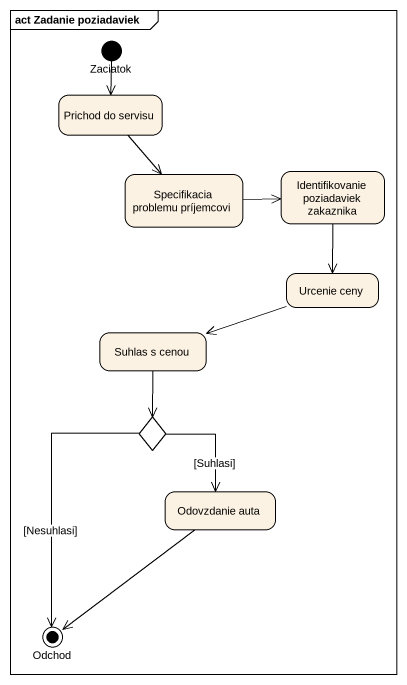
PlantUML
@startuml
mainframe act Zadanie poziadaviek
hide empty description
state Zaciatok <<start>>
state "Prichod do servisu" as Prichod_do_servisu
state "Identifikovanie poziadaviek zakaznika" as Identifikovanie_poziadaviek
state "Specifikacia problemu príjemcovi" as Specifikacia_problemu
state "Urcenie ceny" as Urcenie_ceny
state "Suhlas s cenou" as Suhlas_s_cenou
state choice1 <<choice>>
state "Odovzdanie auta" as Odovzdanie_auta
state Odchod <<end>>
Zaciatok --> Prichod_do_servisu
Prichod_do_servisu --> Specifikacia_problemu
Identifikovanie_poziadaviek --> Urcenie_ceny
Specifikacia_problemu -right-> Identifikovanie_poziadaviek
Urcenie_ceny -left-> Suhlas_s_cenou
Suhlas_s_cenou --> choice1
choice1 --> Odovzdanie_auta : [Suhlasi]
choice1 --> Odchod : [Nesuhlasi]
Odovzdanie_auta --> Odchod
@enduml
